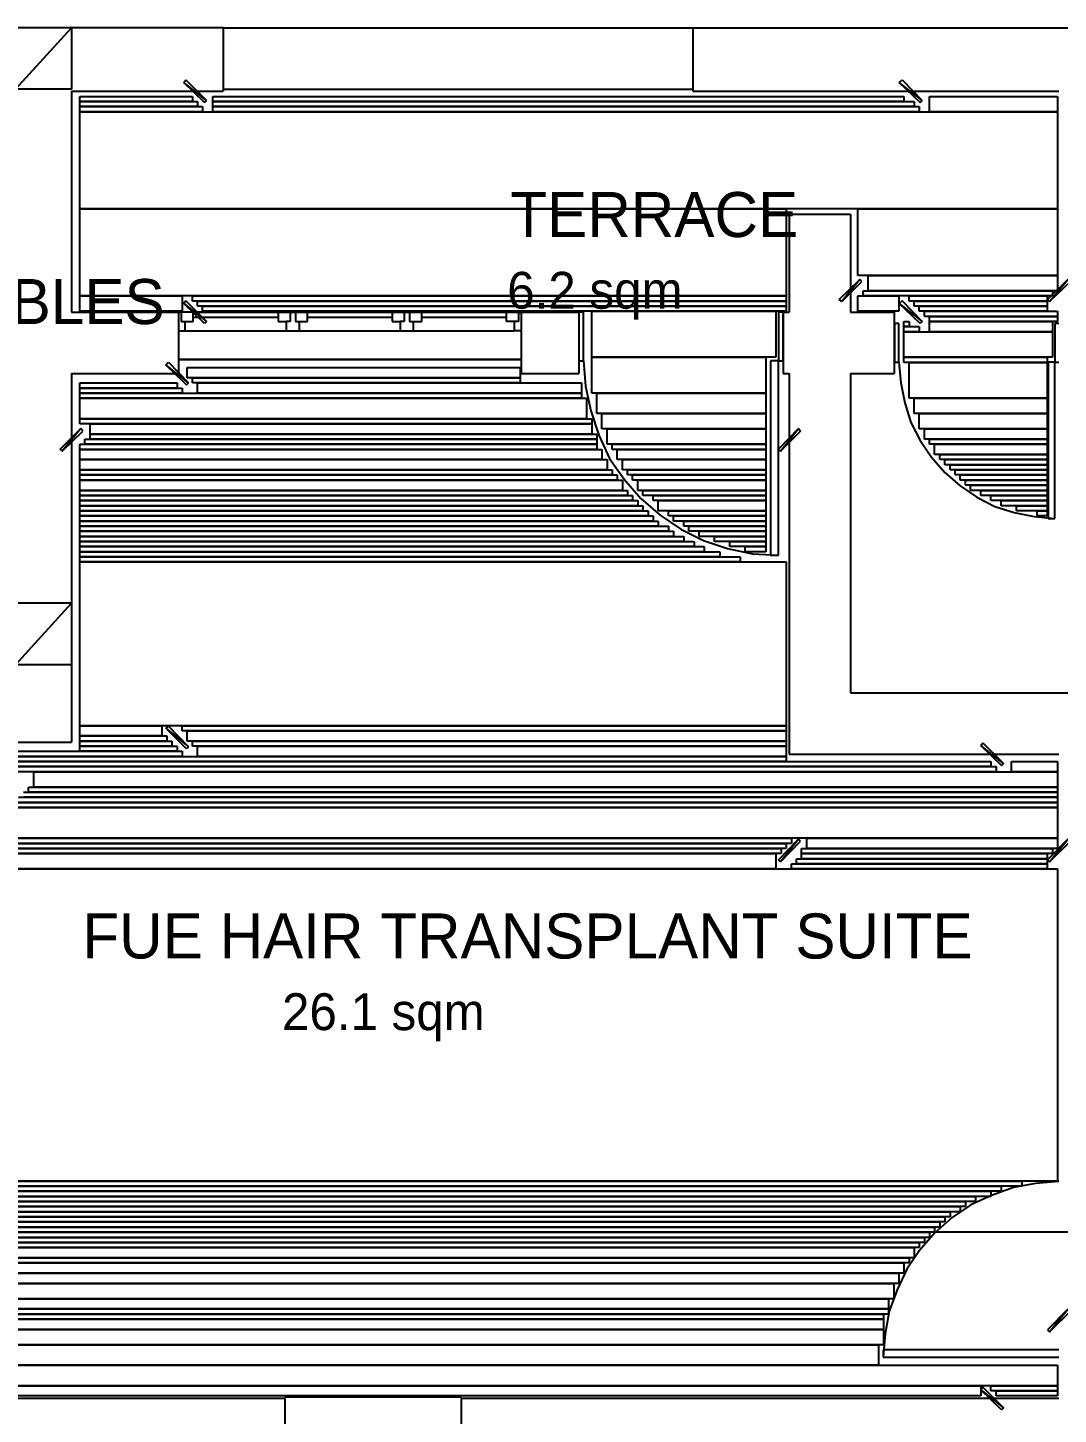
# Model space of a CAD drawing. Header units: millimetres. Extents: x -1419 to 55175, y -17366 to 3110.
# Drawn here: x 32866 to 37899, y -9564 to -2790 of the extents above; entities that cross this region are included whole.
import ezdxf

# ---------------------------------------------------------------- set-up
doc = ezdxf.new("R2010")
doc.units = ezdxf.units.MM
for name, color, linetype in [('COLUMN', 7, 'CONTINUOUS'), ('DOOR-EXISTING', 8, 'CONTINUOUS'), ('FLOW-STAFF', 30, 'CONTINUOUS'), ('OPENING-CASED', 4, 'CONTINUOUS'), ('ROOM-AREA', 8, 'CONTINUOUS'), ('ROOM-TEXT', 7, 'CONTINUOUS'), ('WALL-EXISTING', 7, 'CONTINUOUS'), ('ZONE-COMMON', 8, 'CONTINUOUS'), ('ZONE-PROCEDURE', 6, 'CONTINUOUS')]:
    doc.layers.add(name, color=color, linetype=linetype)

msp = doc.modelspace()

# ---------------------------------------------------------------- linework, layer by layer
at = {"layer": 'COLUMN'}
for p, q in [((32805.9, -3089.7), (33080, -2789.6)), ((33080, -2789.6), (32805.9, -2789.6)), ((32805.9, -3089.7), (33080, -2789.6)), ((33080, -2789.6), (33080, -3089.7)), ((33628.1, -3057.1), (33637.9, -3044.1)), ((33637.9, -3044.1), (33739.1, -3145.2)), ((37122.4, -3057.1), (37135.5, -3044.1)), ((37135.5, -3044.1), (37233.4, -3145.2)), ((33080, -3089.7), (32805.9, -3089.7)), ((33739.1, -3145.2), (33628.1, -3057.1)), ((33628.1, -3057.1), (33729.3, -3155)), ((33739.1, -3145.2), (33628.1, -3057.1)), ((37233.4, -3145.2), (37122.4, -3057.1)), ((37122.4, -3057.1), (37223.6, -3155)), ((37233.4, -3145.2), (37122.4, -3057.1)), ((33729.3, -3155), (33739.1, -3145.2)), ((37223.6, -3155), (37233.4, -3145.2)), ((36828.8, -4117.5), (36929.9, -4019.6)), ((36929.9, -4019.6), (36841.8, -4127.3)), ((36929.9, -4019.6), (36841.8, -4127.3)), ((36841.8, -4127.3), (36939.7, -4029.4)), ((36939.7, -4029.4), (36929.9, -4019.6)), ((37944.6, -4019.6), (37846.7, -4117.5)), ((37856.5, -4127.3), (37944.6, -4019.6)), ((37856.5, -4127.3), (37944.6, -4019.6)), ((37957.7, -4029.4), (37856.5, -4127.3)), ((33637.9, -4124), (33628.1, -4137)), ((33739.1, -4225.1), (33637.9, -4124)), ((36841.8, -4127.3), (36828.8, -4117.5)), ((37135.5, -4124), (37122.4, -4137)), ((37233.4, -4225.1), (37135.5, -4124)), ((37846.7, -4117.5), (37856.5, -4127.3)), ((33628.1, -4137), (33739.1, -4225.1)), ((33628.1, -4137), (33739.1, -4225.1)), ((33729.3, -4234.9), (33628.1, -4137)), ((37122.4, -4137), (37233.4, -4225.1)), ((37122.4, -4137), (37233.4, -4225.1)), ((37223.6, -4234.9), (37122.4, -4137)), ((33739.1, -4225.1), (33729.3, -4234.9)), ((37233.4, -4225.1), (37223.6, -4234.9)), ((33540, -4437.2), (33553.1, -4424.2)), ((33651, -4525.3), (33540, -4437.2)), ((33540, -4437.2), (33641.2, -4535.1)), ((33651, -4525.3), (33540, -4437.2)), ((33553.1, -4424.2), (33651, -4525.3)), ((33641.2, -4535.1), (33651, -4525.3)), ((33024.5, -4848.3), (33125.7, -4747.2)), ((33125.7, -4747.2), (33034.3, -4858.1)), ((33125.7, -4747.2), (33034.3, -4858.1)), ((33034.3, -4858.1), (33135.5, -4760.2)), ((33135.5, -4760.2), (33125.7, -4747.2)), ((36629.8, -4747.2), (36531.9, -4848.3)), ((36541.7, -4858.1), (36629.8, -4747.2)), ((36541.7, -4858.1), (36629.8, -4747.2)), ((36639.6, -4760.2), (36541.7, -4858.1)), ((36629.8, -4747.2), (36639.6, -4760.2)), ((33034.3, -4858.1), (33024.5, -4848.3)), ((36531.9, -4848.3), (36541.7, -4858.1)), ((32805.9, -5902.1), (33080, -5602)), ((33080, -5602), (32805.9, -5602)), ((32805.9, -5902.1), (33080, -5602)), ((33080, -5602), (33080, -5902.1)), ((33080, -5902.1), (32805.9, -5902.1)), ((33553.1, -6202.3), (33540, -6212.1)), ((33540, -6212.1), (33651, -6303.4)), ((33540, -6212.1), (33651, -6303.4)), ((33641.2, -6313.2), (33540, -6212.1)), ((33651, -6303.4), (33553.1, -6202.3)), ((37520.5, -6296.9), (37530.3, -6283.9)), ((37631.4, -6385), (37520.5, -6296.9)), ((37520.5, -6296.9), (37621.6, -6394.8)), ((37631.4, -6385), (37520.5, -6296.9)), ((37530.3, -6283.9), (37631.4, -6385)), ((33651, -6303.4), (33641.2, -6313.2)), ((37621.6, -6394.8), (37631.4, -6385)), ((36531.9, -6854.8), (36629.8, -6753.7)), ((36629.8, -6753.7), (36541.7, -6864.6)), ((36629.8, -6753.7), (36541.7, -6864.6)), ((36541.7, -6864.6), (36639.6, -6763.5)), ((36639.6, -6763.5), (36629.8, -6753.7)), ((37944.6, -6753.7), (37846.7, -6854.8)), ((37856.5, -6864.6), (37944.6, -6753.7)), ((37856.5, -6864.6), (37944.6, -6753.7)), ((37957.7, -6763.5), (37856.5, -6864.6)), ((36541.7, -6864.6), (36531.9, -6854.8)), ((37846.7, -6854.8), (37856.5, -6864.6)), ((37944.6, -9050.6), (37846.7, -9151.7)), ((37856.5, -9161.5), (37944.6, -9050.6)), ((37856.5, -9161.5), (37944.6, -9050.6)), ((37957.7, -9060.4), (37856.5, -9161.5)), ((37846.7, -9151.7), (37856.5, -9161.5)), ((37530.3, -9432.3), (37520.5, -9445.4)), ((37520.5, -9445.4), (37631.4, -9533.5)), ((37520.5, -9445.4), (37631.4, -9533.5)), ((37621.6, -9543.3), (37520.5, -9445.4)), ((37631.4, -9533.5), (37530.3, -9432.3)), ((37631.4, -9533.5), (37621.6, -9543.3))]:
    msp.add_line(p, q, dxfattribs=at)
at = {"layer": 'DOOR-EXISTING'}
for p, q in [((33673.8, -4179.5), (33602, -4179.5)), ((33602, -4179.5), (33602, -4411.1)), ((33615.1, -4179.5), (33615.1, -4225.1)), ((34430.7, -4179.5), (33673.8, -4179.5)), ((33673.8, -4179.5), (35204, -4179.5)), ((33673.8, -4225.1), (33673.8, -4179.5)), ((34359, -4179.5), (33885.9, -4179.5)), ((34159.9, -4179.5), (34088.2, -4179.5)), ((34088.2, -4179.5), (34088.2, -4225.1)), ((34146.9, -4179.5), (34146.9, -4225.1)), ((34231.7, -4179.5), (34159.9, -4179.5)), ((34173, -4179.5), (34173, -4225.1)), ((34231.7, -4225.1), (34231.7, -4179.5)), ((35204, -4179.5), (34430.7, -4179.5)), ((34975.6, -4179.5), (34502.5, -4179.5)), ((34717.9, -4179.5), (34646.1, -4179.5)), ((34646.1, -4179.5), (34646.1, -4225.1)), ((34704.8, -4179.5), (34704.8, -4225.1)), ((34789.6, -4179.5), (34717.9, -4179.5)), ((34730.9, -4179.5), (34730.9, -4225.1)), ((34789.6, -4225.1), (34789.6, -4179.5)), ((35204, -4225.1), (35204, -4179.5)), ((35204, -4179.5), (35275.8, -4179.5)), ((35262.7, -4179.5), (35262.7, -4225.1)), ((35275.8, -4179.5), (35275.8, -4411.1)), ((35579.2, -4179.5), (35556.4, -4179.5)), ((35556.4, -4179.5), (35556.4, -4417.6)), ((35579.2, -4417.6), (35579.2, -4179.5)), ((36531.9, -4179.5), (36531.9, -4417.6)), ((36554.7, -4179.5), (36531.9, -4179.5)), ((36554.7, -4417.6), (36554.7, -4179.5)), ((33615.1, -4225.1), (33634.7, -4225.1)), ((33634.7, -4270.8), (33634.7, -4225.1)), ((33634.7, -4225.1), (33673.8, -4225.1)), ((34088.2, -4205.6), (33673.8, -4205.6)), ((34088.2, -4225.1), (34127.3, -4225.1)), ((34146.9, -4225.1), (34127.3, -4225.1)), ((34127.3, -4225.1), (34127.3, -4270.8)), ((34173, -4225.1), (34192.6, -4225.1)), ((34192.6, -4225.1), (34231.7, -4225.1)), ((34192.6, -4270.8), (34192.6, -4225.1)), ((34646.1, -4205.6), (34231.7, -4205.6)), ((34646.1, -4225.1), (34685.2, -4225.1)), ((34704.8, -4225.1), (34685.2, -4225.1)), ((34685.2, -4225.1), (34685.2, -4270.8)), ((34730.9, -4225.1), (34750.5, -4225.1)), ((34750.5, -4225.1), (34789.6, -4225.1)), ((34750.5, -4270.8), (34750.5, -4225.1)), ((35204, -4205.6), (34789.6, -4205.6)), ((35243.1, -4225.1), (35204, -4225.1)), ((35243.1, -4270.8), (35243.1, -4225.1)), ((35262.7, -4225.1), (35243.1, -4225.1)), ((37119.2, -4234.9), (37099.6, -4234.9)), ((37099.6, -4234.9), (37099.6, -4424.2)), ((37119.2, -4424.2), (37119.2, -4234.9)), ((37882.6, -4234.9), (37882.6, -4424.2)), ((37902.2, -4234.9), (37882.6, -4234.9)), ((33602, -4270.8), (33634.7, -4270.8)), ((33634.7, -4270.8), (34398.1, -4270.8)), ((34127.3, -4270.8), (34159.9, -4270.8)), ((34159.9, -4270.8), (34192.6, -4270.8)), ((34336.1, -4270.8), (35243.1, -4270.8)), ((34685.2, -4270.8), (34717.9, -4270.8)), ((34717.9, -4270.8), (34750.5, -4270.8)), ((35275.8, -4270.8), (35243.1, -4270.8)), ((35275.8, -4411.1), (33602, -4411.1)), ((33602, -4411.1), (34430.7, -4411.1)), ((34430.7, -4411.1), (35275.8, -4411.1)), ((35556.4, -4417.6), (35579.2, -4417.6)), ((35579.2, -4417.6), (35589, -4541.6)), ((36531.9, -4417.6), (36492.7, -4417.6)), ((36492.7, -4417.6), (36492.7, -5367.1)), ((36531.9, -4417.6), (36554.7, -4417.6)), ((36531.9, -5367.1), (36531.9, -4417.6)), ((37099.6, -4424.2), (37119.2, -4424.2)), ((37119.2, -4424.2), (37129, -4525.3)), ((37882.6, -4424.2), (37850, -4424.2)), ((37850, -4424.2), (37850, -5187.6)), ((37882.6, -4424.2), (37902.2, -4424.2)), ((37882.6, -5187.6), (37882.6, -4424.2)), ((37129, -4525.3), (37148.5, -4623.2)), ((35589, -4541.6), (35615.1, -4662.3)), ((35615.1, -4662.3), (35654.2, -4779.8)), ((37148.5, -4623.2), (37177.9, -4717.8)), ((37177.9, -4717.8), (37223.6, -4805.9)), ((35654.2, -4779.8), (35706.4, -4894)), ((37223.6, -4805.9), (37279, -4887.4)), ((35706.4, -4894), (35778.2, -4995.1)), ((37279, -4887.4), (37344.3, -4962.5)), ((35778.2, -4995.1), (35859.8, -5089.7)), ((37344.3, -4962.5), (37419.3, -5027.7)), ((37419.3, -5027.7), (37500.9, -5083.2)), ((35859.8, -5089.7), (35954.4, -5171.3)), ((37500.9, -5083.2), (37589, -5128.9)), ((37589, -5128.9), (37683.6, -5158.2)), ((35954.4, -5171.3), (36055.5, -5239.8)), ((37683.6, -5158.2), (37781.5, -5177.8)), ((37781.5, -5177.8), (37882.6, -5187.6)), ((37850, -5187.6), (37882.6, -5187.6)), ((36055.5, -5239.8), (36166.5, -5295.3)), ((36166.5, -5295.3), (36283.9, -5334.4)), ((36283.9, -5334.4), (36404.6, -5360.5)), ((36404.6, -5360.5), (36531.9, -5367.1)), ((36492.7, -5367.1), (36531.9, -5367.1)), ((37680.3, -8456.8), (37572.7, -8495.9)), ((37788, -8437.2), (37680.3, -8456.8)), ((37902.2, -8427.4), (37788, -8437.2)), ((37572.7, -8495.9), (37471.5, -8541.6)), ((37380.2, -8603.6), (37295.3, -8678.6)), ((37471.5, -8541.6), (37380.2, -8603.6)), ((37295.3, -8678.6), (37220.3, -8763.5)), ((37220.3, -8763.5), (37158.3, -8854.8)), ((37158.3, -8854.8), (37112.6, -8956)), ((37112.6, -8956), (37073.5, -9060.4)), ((37073.5, -9060.4), (37053.9, -9171.3)), ((37053.9, -9171.3), (37044.1, -9285.5)), ((37044.1, -9249.6), (37044.1, -9285.5)), ((37902.2, -9249.6), (37044.1, -9249.6)), ((37044.1, -9285.5), (37902.2, -9285.5))]:
    msp.add_line(p, q, dxfattribs=at)
at = {"layer": 'FLOW-STAFF'}
msp.add_line((38320, -8675), (31920, -8675), dxfattribs=at)
at = {"layer": 'OPENING-CASED'}
for p, q in [((33820.6, -2790), (36114.3, -2790)), ((33820.6, -3090), (36114.3, -3090)), ((34120.8, -9480), (34982.1, -9480))]:
    msp.add_line(p, q, dxfattribs=at)
at = {"layer": 'WALL-EXISTING'}
for p, q in [((33820.6, -2789.6), (32065.3, -2789.6)), ((33820.6, -2789.6), (33820.6, -3099.5)), ((36114.3, -2789.6), (38202.4, -2789.6)), ((36114.3, -2789.6), (36114.3, -3099.5)), ((33080, -3099.5), (33820.6, -3099.5)), ((33080, -3099.5), (33080, -4179.5)), ((36114.3, -3099.5), (37902.2, -3099.5)), ((36584.1, -3699.8), (36884.3, -3699.8)), ((36584.1, -3699.8), (36584.1, -4179.5)), ((36884.3, -3699.8), (36884.3, -4179.5)), ((33080, -4179.5), (33602, -4179.5)), ((33602, -4179.5), (33602, -4479.6)), ((35275.8, -4179.5), (35556.4, -4179.5)), ((35275.8, -4179.5), (35275.8, -4479.6)), ((35556.4, -4179.5), (35556.4, -4479.6)), ((36554.7, -4179.5), (36584.1, -4179.5)), ((36554.7, -4179.5), (36554.7, -4479.6)), ((36884.3, -4179.5), (37099.6, -4179.5)), ((37099.6, -4479.6), (37099.6, -4179.5)), ((33080, -4479.6), (33602, -4479.6)), ((33080, -4479.6), (33080, -6280.6)), ((35275.8, -4479.6), (35556.4, -4479.6)), ((36554.7, -4479.6), (36584.1, -4479.6)), ((36584.1, -4479.6), (36584.1, -6339.3)), ((36884.3, -4479.6), (37099.6, -4479.6)), ((36884.3, -4479.6), (36884.3, -6039.2)), ((36884.3, -6039.2), (38701.5, -6039.2)), ((32805.9, -6280.6), (33080, -6280.6)), ((36584.1, -6339.3), (37902.2, -6339.3)), ((34120.8, -9487.8), (31285.5, -9487.8)), ((34120.8, -9487.8), (34120.8, -9788)), ((37902.2, -9487.8), (34982.1, -9487.8)), ((34982.1, -9487.8), (34982.1, -9788))]:
    msp.add_line(p, q, dxfattribs=at)
at = {"layer": 'ZONE-COMMON'}
for p, q in [((33120, -3125), (33670, -3125)), ((33120, -3150), (33120, -3125)), ((33670, -3150), (33120, -3150)), ((33120, -3150), (33695, -3150)), ((33120, -3175), (33120, -3150)), ((33695, -3175), (33120, -3175)), ((33120, -3175), (33720, -3175)), ((33120, -3200), (33120, -3175)), ((33670, -3125), (33670, -3150)), ((33695, -3150), (33695, -3175)), ((33720, -3175), (33720, -3200)), ((33770, -3125), (37145, -3125)), ((33770, -3150), (33770, -3125)), ((37145, -3150), (33770, -3150)), ((33770, -3150), (37195, -3150)), ((33770, -3175), (33770, -3150)), ((37195, -3175), (33770, -3175)), ((33770, -3175), (37220, -3175)), ((33770, -3200), (33770, -3175)), ((37145, -3125), (37145, -3150)), ((37195, -3150), (37195, -3175)), ((37220, -3175), (37220, -3200)), ((37270, -3125), (37895, -3125)), ((37270, -3200), (37270, -3125)), ((37895, -3125), (37895, -3200)), ((33720, -3200), (33120, -3200)), ((33120, -3200), (37895, -3200)), ((33120, -3675), (33120, -3200)), ((37220, -3200), (33770, -3200)), ((37895, -3200), (37270, -3200)), ((37895, -3200), (37895, -3675)), ((37895, -3675), (33120, -3675)), ((33120, -3675), (36570, -3675)), ((33120, -4100), (33120, -3675)), ((36570, -3675), (36570, -4100)), ((36920, -3675), (37895, -3675)), ((36920, -4000), (36920, -3675)), ((37895, -3675), (37895, -4000)), ((37895, -4000), (36920, -4000)), ((36970, -4000), (37895, -4000)), ((36970, -4075), (36970, -4000)), ((37895, -4000), (37895, -4075)), ((36570, -4100), (33120, -4100)), ((33120, -4100), (33620, -4100)), ((33120, -4175), (33120, -4100)), ((33620, -4100), (33620, -4175)), ((33670, -4100), (36570, -4100)), ((33670, -4125), (33670, -4100)), ((36570, -4125), (33670, -4125)), ((33695, -4125), (36570, -4125)), ((33695, -4150), (33695, -4125)), ((36570, -4100), (36570, -4125)), ((36570, -4125), (36570, -4150)), ((36920, -4100), (37120, -4100)), ((36920, -4175), (36920, -4100)), ((36945, -4075), (37870, -4075)), ((36945, -4100), (36945, -4075)), ((37870, -4100), (36945, -4100)), ((37895, -4075), (36970, -4075)), ((37120, -4100), (37120, -4175)), ((37170, -4100), (37845, -4100)), ((37170, -4125), (37170, -4100)), ((37845, -4125), (37170, -4125)), ((37195, -4125), (37845, -4125)), ((37195, -4150), (37195, -4125)), ((37845, -4100), (37845, -4125)), ((37845, -4125), (37845, -4150)), ((37870, -4075), (37870, -4100)), ((33620, -4175), (33120, -4175)), ((36570, -4150), (33695, -4150)), ((33720, -4150), (36570, -4150)), ((33720, -4175), (33720, -4150)), ((36570, -4175), (33720, -4175)), ((35620, -4175), (36520, -4175)), ((35620, -4400), (35620, -4175)), ((36520, -4175), (36520, -4400)), ((36570, -4150), (36570, -4175)), ((37120, -4175), (36920, -4175)), ((37845, -4150), (37195, -4150)), ((37220, -4150), (37845, -4150)), ((37220, -4175), (37220, -4150)), ((37845, -4175), (37220, -4175)), ((37245, -4175), (37895, -4175)), ((37245, -4200), (37245, -4175)), ((37895, -4200), (37245, -4200)), ((37270, -4200), (37895, -4200)), ((37270, -4225), (37270, -4200)), ((37845, -4150), (37845, -4175)), ((37895, -4175), (37895, -4200)), ((37895, -4200), (37895, -4225)), ((37145, -4225), (37170, -4225)), ((37145, -4250), (37145, -4225)), ((37170, -4250), (37145, -4250)), ((37145, -4250), (37220, -4250)), ((37145, -4275), (37145, -4250)), ((37170, -4225), (37170, -4250)), ((37220, -4250), (37220, -4275)), ((37895, -4225), (37270, -4225)), ((37270, -4225), (37870, -4225)), ((37270, -4275), (37270, -4225)), ((37870, -4225), (37870, -4275)), ((37220, -4275), (37145, -4275)), ((37145, -4275), (37870, -4275)), ((37145, -4400), (37145, -4275)), ((37870, -4275), (37270, -4275)), ((37870, -4275), (37870, -4400)), ((36520, -4400), (35620, -4400)), ((35620, -4400), (36470, -4400)), ((35620, -4575), (35620, -4400)), ((36470, -4400), (36470, -4575)), ((37870, -4400), (37145, -4400)), ((37145, -4400), (37845, -4400)), ((37145, -4425), (37145, -4400)), ((37845, -4400), (37845, -4425)), ((37845, -4425), (37145, -4425)), ((37170, -4425), (37845, -4425)), ((37170, -4600), (37170, -4425)), ((37845, -4425), (37845, -4600)), ((36470, -4575), (35620, -4575)), ((35645, -4575), (36470, -4575)), ((35645, -4675), (35645, -4575)), ((36470, -4575), (36470, -4675)), ((37845, -4600), (37170, -4600)), ((37195, -4600), (37845, -4600)), ((37195, -4675), (37195, -4600)), ((37845, -4600), (37845, -4675)), ((36470, -4675), (35645, -4675)), ((35670, -4675), (36470, -4675)), ((35670, -4750), (35670, -4675)), ((36470, -4675), (36470, -4750)), ((37845, -4675), (37195, -4675)), ((37220, -4675), (37845, -4675)), ((37220, -4750), (37220, -4675)), ((37845, -4675), (37845, -4750)), ((36470, -4750), (35670, -4750)), ((35695, -4750), (36470, -4750)), ((35695, -4825), (35695, -4750)), ((36470, -4750), (36470, -4825)), ((37845, -4750), (37220, -4750)), ((37245, -4750), (37845, -4750)), ((37245, -4800), (37245, -4750)), ((37845, -4800), (37245, -4800)), ((37270, -4800), (37845, -4800)), ((37270, -4825), (37270, -4800)), ((37845, -4750), (37845, -4800)), ((37845, -4800), (37845, -4825)), ((36470, -4825), (35695, -4825)), ((35720, -4825), (36470, -4825)), ((35720, -4850), (35720, -4825)), ((36470, -4850), (35720, -4850)), ((35745, -4850), (36470, -4850)), ((35745, -4900), (35745, -4850)), ((36470, -4825), (36470, -4850)), ((36470, -4850), (36470, -4900)), ((37845, -4825), (37270, -4825)), ((37295, -4825), (37845, -4825)), ((37295, -4875), (37295, -4825)), ((37845, -4875), (37295, -4875)), ((37320, -4875), (37845, -4875)), ((37320, -4900), (37320, -4875)), ((37845, -4825), (37845, -4875)), ((37845, -4875), (37845, -4900)), ((36470, -4900), (35745, -4900)), ((35770, -4900), (36470, -4900)), ((35770, -4950), (35770, -4900)), ((36470, -4900), (36470, -4950)), ((37845, -4900), (37320, -4900)), ((37345, -4900), (37845, -4900)), ((37345, -4925), (37345, -4900)), ((37845, -4925), (37345, -4925)), ((37370, -4925), (37845, -4925)), ((37370, -4950), (37370, -4925)), ((37845, -4900), (37845, -4925)), ((37845, -4925), (37845, -4950)), ((36470, -4950), (35770, -4950)), ((35795, -4950), (36470, -4950)), ((35795, -4975), (35795, -4950)), ((36470, -4975), (35795, -4975)), ((35820, -4975), (36470, -4975)), ((35820, -5000), (35820, -4975)), ((36470, -5000), (35820, -5000)), ((35845, -5000), (36470, -5000)), ((35845, -5050), (35845, -5000)), ((36470, -4950), (36470, -4975)), ((36470, -4975), (36470, -5000)), ((36470, -5000), (36470, -5050)), ((37845, -4950), (37370, -4950)), ((37395, -4950), (37845, -4950)), ((37395, -4975), (37395, -4950)), ((37845, -4975), (37395, -4975)), ((37420, -4975), (37845, -4975)), ((37420, -5000), (37420, -4975)), ((37845, -5000), (37420, -5000)), ((37445, -5000), (37845, -5000)), ((37445, -5025), (37445, -5000)), ((37845, -4950), (37845, -4975)), ((37845, -4975), (37845, -5000)), ((37845, -5000), (37845, -5025)), ((36470, -5050), (35845, -5050)), ((35870, -5050), (36470, -5050)), ((35870, -5075), (35870, -5050)), ((36470, -5075), (35870, -5075)), ((35920, -5075), (36470, -5075)), ((35920, -5100), (35920, -5075)), ((36470, -5050), (36470, -5075)), ((36470, -5075), (36470, -5100)), ((37845, -5025), (37445, -5025)), ((37470, -5025), (37845, -5025)), ((37470, -5050), (37470, -5025)), ((37845, -5050), (37470, -5050)), ((37520, -5050), (37845, -5050)), ((37520, -5075), (37520, -5050)), ((37845, -5075), (37520, -5075)), ((37570, -5075), (37845, -5075)), ((37570, -5100), (37570, -5075)), ((37845, -5025), (37845, -5050)), ((37845, -5050), (37845, -5075)), ((37845, -5075), (37845, -5100)), ((36470, -5100), (35920, -5100)), ((35945, -5100), (36470, -5100)), ((35945, -5150), (35945, -5100)), ((36470, -5100), (36470, -5150)), ((37845, -5100), (37570, -5100)), ((37620, -5100), (37845, -5100)), ((37620, -5125), (37620, -5100)), ((37845, -5125), (37620, -5125)), ((37695, -5125), (37845, -5125)), ((37695, -5150), (37695, -5125)), ((37845, -5100), (37845, -5125)), ((37845, -5125), (37845, -5150)), ((36470, -5150), (35945, -5150)), ((35995, -5150), (36470, -5150)), ((35995, -5175), (35995, -5150)), ((36470, -5175), (35995, -5175)), ((36020, -5175), (36470, -5175)), ((36020, -5200), (36020, -5175)), ((36470, -5200), (36020, -5200)), ((36070, -5200), (36470, -5200)), ((36070, -5225), (36070, -5200)), ((36470, -5150), (36470, -5175)), ((36470, -5175), (36470, -5200)), ((36470, -5200), (36470, -5225)), ((37845, -5150), (37695, -5150)), ((37795, -5150), (37845, -5150)), ((37795, -5175), (37795, -5150)), ((37845, -5175), (37795, -5175)), ((37845, -5150), (37845, -5175)), ((36470, -5225), (36070, -5225)), ((36095, -5225), (36470, -5225)), ((36095, -5250), (36095, -5225)), ((36470, -5250), (36095, -5250)), ((36145, -5250), (36470, -5250)), ((36145, -5275), (36145, -5250)), ((36470, -5275), (36145, -5275)), ((36220, -5275), (36470, -5275)), ((36220, -5300), (36220, -5275)), ((36470, -5225), (36470, -5250)), ((36470, -5250), (36470, -5275)), ((36470, -5275), (36470, -5300)), ((36470, -5300), (36220, -5300)), ((36295, -5300), (36470, -5300)), ((36295, -5325), (36295, -5300)), ((36470, -5325), (36295, -5325)), ((36370, -5325), (36470, -5325)), ((36370, -5350), (36370, -5325)), ((36470, -5350), (36370, -5350)), ((36470, -5300), (36470, -5325)), ((36470, -5325), (36470, -5350))]:
    msp.add_line(p, q, dxfattribs=at)
at = {"layer": 'ZONE-PROCEDURE'}
for p, q in [((33645, -4450), (35270, -4450)), ((33645, -4500), (33645, -4450)), ((35270, -4450), (35270, -4500)), ((33120, -4525), (33595, -4525)), ((33120, -4550), (33120, -4525)), ((33595, -4525), (33595, -4550)), ((35270, -4500), (33645, -4500)), ((33670, -4500), (35270, -4500)), ((33670, -4525), (33670, -4500)), ((35270, -4525), (33670, -4525)), ((33695, -4525), (35570, -4525)), ((33695, -4575), (33695, -4525)), ((35270, -4500), (35270, -4525)), ((35570, -4525), (35570, -4575)), ((33595, -4550), (33120, -4550)), ((33120, -4550), (33620, -4550)), ((33120, -4575), (33120, -4550)), ((33620, -4575), (33120, -4575)), ((33120, -4575), (35570, -4575)), ((33120, -4600), (33120, -4575)), ((35570, -4600), (33120, -4600)), ((33120, -4600), (35595, -4600)), ((33120, -4700), (33120, -4600)), ((33620, -4550), (33620, -4575)), ((35570, -4575), (33695, -4575)), ((35570, -4575), (35570, -4600)), ((35595, -4600), (35595, -4700)), ((35595, -4700), (33120, -4700)), ((33120, -4700), (35620, -4700)), ((33120, -4725), (33120, -4700)), ((35620, -4725), (33120, -4725)), ((33170, -4725), (35620, -4725)), ((33170, -4775), (33170, -4725)), ((35620, -4700), (35620, -4725)), ((35620, -4725), (35620, -4775)), ((33145, -4800), (35645, -4800)), ((33145, -4825), (33145, -4800)), ((35620, -4775), (33170, -4775)), ((33170, -4775), (35645, -4775)), ((33170, -4800), (33170, -4775)), ((35645, -4800), (33170, -4800)), ((35645, -4775), (35645, -4800)), ((35645, -4800), (35645, -4825)), ((33120, -4825), (35645, -4825)), ((33120, -4850), (33120, -4825)), ((35645, -4850), (33120, -4850)), ((33120, -4850), (35670, -4850)), ((33120, -4900), (33120, -4850)), ((35645, -4825), (33145, -4825)), ((35645, -4825), (35645, -4850)), ((35670, -4850), (35670, -4900)), ((35670, -4900), (33120, -4900)), ((33120, -4900), (35695, -4900)), ((33120, -4950), (33120, -4900)), ((35695, -4900), (35695, -4950)), ((35695, -4950), (33120, -4950)), ((33120, -4950), (35720, -4950)), ((33120, -4975), (33120, -4950)), ((35720, -4975), (33120, -4975)), ((33120, -4975), (35745, -4975)), ((33120, -5000), (33120, -4975)), ((35745, -5000), (33120, -5000)), ((33120, -5000), (35770, -5000)), ((33120, -5050), (33120, -5000)), ((35720, -4950), (35720, -4975)), ((35745, -4975), (35745, -5000)), ((35770, -5000), (35770, -5050)), ((35770, -5050), (33120, -5050)), ((33120, -5050), (35795, -5050)), ((33120, -5075), (33120, -5050)), ((35795, -5075), (33120, -5075)), ((33120, -5075), (35820, -5075)), ((33120, -5100), (33120, -5075)), ((35795, -5050), (35795, -5075)), ((35820, -5075), (35820, -5100)), ((35820, -5100), (33120, -5100)), ((33120, -5100), (35845, -5100)), ((33120, -5125), (33120, -5100)), ((35845, -5125), (33120, -5125)), ((33120, -5125), (35870, -5125)), ((33120, -5150), (33120, -5125)), ((35845, -5100), (35845, -5125)), ((35870, -5125), (35870, -5150)), ((35870, -5150), (33120, -5150)), ((33120, -5150), (35895, -5150)), ((33120, -5175), (33120, -5150)), ((35895, -5175), (33120, -5175)), ((33120, -5175), (35920, -5175)), ((33120, -5200), (33120, -5175)), ((35920, -5200), (33120, -5200)), ((33120, -5200), (35945, -5200)), ((33120, -5225), (33120, -5200)), ((35895, -5150), (35895, -5175)), ((35920, -5175), (35920, -5200)), ((35945, -5200), (35945, -5225)), ((35945, -5225), (33120, -5225)), ((33120, -5225), (35995, -5225)), ((33120, -5250), (33120, -5225)), ((35995, -5250), (33120, -5250)), ((33120, -5250), (36020, -5250)), ((33120, -5275), (33120, -5250)), ((36020, -5275), (33120, -5275)), ((33120, -5275), (36070, -5275)), ((33120, -5300), (33120, -5275)), ((35995, -5225), (35995, -5250)), ((36020, -5250), (36020, -5275)), ((36070, -5275), (36070, -5300)), ((36070, -5300), (33120, -5300)), ((33120, -5300), (36120, -5300)), ((33120, -5325), (33120, -5300)), ((36120, -5325), (33120, -5325)), ((33120, -5325), (36170, -5325)), ((33120, -5350), (33120, -5325)), ((36170, -5350), (33120, -5350)), ((33120, -5350), (36245, -5350)), ((33120, -5375), (33120, -5350)), ((36120, -5300), (36120, -5325)), ((36170, -5325), (36170, -5350)), ((36245, -5350), (36245, -5375)), ((36245, -5375), (33120, -5375)), ((33120, -5375), (36345, -5375)), ((33120, -5400), (33120, -5375)), ((36345, -5400), (33120, -5400)), ((33120, -5400), (36570, -5400)), ((33120, -6200), (33120, -5400)), ((36345, -5375), (36345, -5400)), ((36570, -5400), (36570, -6200)), ((36570, -6200), (33120, -6200)), ((33120, -6200), (33520, -6200)), ((33120, -6250), (33120, -6200)), ((33520, -6200), (33520, -6250)), ((33620, -6200), (36570, -6200)), ((33620, -6225), (33620, -6200)), ((36570, -6225), (33620, -6225)), ((33645, -6225), (36570, -6225)), ((33645, -6275), (33645, -6225)), ((36570, -6200), (36570, -6225)), ((36570, -6225), (36570, -6275)), ((33520, -6250), (33120, -6250)), ((33120, -6250), (33545, -6250)), ((33120, -6275), (33120, -6250)), ((33545, -6275), (33120, -6275)), ((33120, -6275), (33570, -6275)), ((33120, -6300), (33120, -6275)), ((33120, -6300), (33595, -6300)), ((33120, -6325), (33120, -6300)), ((33570, -6300), (33120, -6300)), ((33545, -6250), (33545, -6275)), ((33570, -6275), (33570, -6300)), ((33595, -6300), (33595, -6325)), ((36570, -6275), (33645, -6275)), ((33670, -6275), (36570, -6275)), ((33670, -6300), (33670, -6275)), ((36570, -6300), (33670, -6300)), ((33695, -6300), (36570, -6300)), ((33695, -6350), (33695, -6300)), ((36570, -6275), (36570, -6300)), ((36570, -6300), (36570, -6350)), ((31320, -6325), (33620, -6325)), ((33620, -6350), (31320, -6350)), ((31320, -6350), (36570, -6350)), ((33595, -6325), (33120, -6325)), ((33620, -6325), (33620, -6350)), ((36570, -6350), (33695, -6350)), ((36570, -6350), (36570, -6375)), ((36570, -6375), (31320, -6375)), ((31320, -6375), (37570, -6375)), ((37570, -6400), (31320, -6400)), ((31320, -6400), (37595, -6400)), ((37595, -6425), (31320, -6425)), ((32895, -6425), (37895, -6425)), ((32895, -6500), (32895, -6425)), ((37570, -6375), (37570, -6400)), ((37595, -6400), (37595, -6425)), ((37670, -6375), (37895, -6375)), ((37670, -6425), (37670, -6375)), ((37895, -6425), (37670, -6425)), ((37895, -6375), (37895, -6425)), ((37895, -6425), (37895, -6500)), ((32870, -6500), (37895, -6500)), ((32870, -6525), (32870, -6500)), ((37895, -6500), (32895, -6500)), ((37895, -6500), (37895, -6525)), ((32820, -6550), (37895, -6550)), ((32845, -6525), (37895, -6525)), ((37895, -6550), (32845, -6550)), ((37895, -6525), (32870, -6525)), ((37895, -6525), (37895, -6550)), ((37895, -6550), (37895, -6575)), ((31320, -6600), (37895, -6600)), ((32795, -6575), (37895, -6575)), ((37895, -6600), (32795, -6600)), ((37895, -6575), (32820, -6575)), ((37895, -6575), (37895, -6600)), ((37895, -6600), (37895, -6750)), ((37895, -6750), (31320, -6750)), ((31320, -6750), (36595, -6750)), ((36595, -6750), (36595, -6775)), ((36670, -6750), (37895, -6750)), ((36670, -6800), (36670, -6750)), ((37895, -6750), (37895, -6800)), ((31320, -6775), (36570, -6775)), ((36595, -6775), (31320, -6775)), ((36570, -6800), (31320, -6800)), ((31320, -6800), (36545, -6800)), ((36545, -6825), (31320, -6825)), ((31320, -6825), (36520, -6825)), ((36520, -6825), (36520, -6900)), ((36545, -6800), (36545, -6825)), ((36570, -6775), (36570, -6800)), ((36645, -6800), (37870, -6800)), ((36645, -6825), (36645, -6800)), ((37870, -6825), (36645, -6825)), ((36645, -6825), (37845, -6825)), ((36645, -6850), (36645, -6825)), ((37895, -6800), (36670, -6800)), ((37845, -6825), (37845, -6850)), ((37870, -6800), (37870, -6825)), ((31320, -6900), (37895, -6900)), ((36520, -6900), (31320, -6900)), ((36595, -6875), (37845, -6875)), ((36595, -6900), (36595, -6875)), ((37845, -6900), (36595, -6900)), ((36620, -6850), (37845, -6850)), ((36620, -6875), (36620, -6850)), ((37845, -6875), (36620, -6875)), ((37845, -6850), (36645, -6850)), ((37845, -6850), (37845, -6875)), ((37845, -6875), (37845, -6900)), ((37895, -6900), (37895, -8425)), ((37895, -8425), (31320, -8425)), ((31320, -8425), (37720, -8425)), ((37720, -8450), (31320, -8450)), ((31320, -8450), (37620, -8450)), ((37620, -8450), (37620, -8475)), ((37720, -8425), (37720, -8450)), ((31320, -8475), (37570, -8475)), ((37620, -8475), (31320, -8475)), ((37570, -8500), (31320, -8500)), ((31320, -8500), (37495, -8500)), ((37495, -8525), (31320, -8525)), ((31320, -8525), (37445, -8525)), ((37445, -8525), (37445, -8550)), ((37495, -8500), (37495, -8525)), ((37570, -8475), (37570, -8500)), ((37445, -8550), (31320, -8550)), ((31320, -8550), (37420, -8550)), ((37420, -8575), (31320, -8575)), ((31320, -8575), (37370, -8575)), ((37370, -8600), (31320, -8600)), ((31320, -8600), (37345, -8600)), ((37345, -8600), (37345, -8625)), ((37370, -8575), (37370, -8600)), ((37420, -8550), (37420, -8575)), ((37345, -8625), (31320, -8625)), ((31320, -8625), (37320, -8625)), ((37320, -8650), (31320, -8650)), ((31320, -8650), (37295, -8650)), ((37295, -8650), (37295, -8675)), ((37320, -8625), (37320, -8650)), ((37295, -8675), (31320, -8675)), ((31320, -8675), (37270, -8675)), ((37270, -8700), (31320, -8700)), ((31320, -8700), (37245, -8700)), ((37245, -8725), (31320, -8725)), ((31320, -8725), (37220, -8725)), ((37220, -8725), (37220, -8750)), ((37245, -8700), (37245, -8725)), ((37270, -8675), (37270, -8700)), ((37220, -8750), (31320, -8750)), ((31320, -8750), (37195, -8750)), ((37195, -8800), (31320, -8800)), ((31320, -8800), (37170, -8800)), ((37170, -8800), (37170, -8825)), ((37195, -8750), (37195, -8800)), ((37170, -8825), (31320, -8825)), ((31320, -8825), (37145, -8825)), ((37145, -8875), (31320, -8875)), ((31320, -8875), (37120, -8875)), ((37120, -8875), (37120, -8925)), ((37145, -8825), (37145, -8875)), ((37120, -8925), (31320, -8925)), ((31320, -8925), (37095, -8925)), ((37095, -8925), (37095, -9000)), ((37095, -9000), (31320, -9000)), ((31320, -9000), (37070, -9000)), ((37070, -9000), (37070, -9050)), ((37070, -9050), (31320, -9050)), ((31370, -9050), (37070, -9050)), ((37070, -9075), (31370, -9075)), ((31370, -9075), (37045, -9075)), ((37045, -9075), (37045, -9100)), ((37070, -9050), (37070, -9075)), ((31345, -9100), (37045, -9100)), ((37045, -9100), (31370, -9100)), ((37045, -9100), (37045, -9150)), ((31320, -9150), (37045, -9150)), ((37045, -9150), (31345, -9150)), ((37045, -9150), (37045, -9225)), ((37045, -9225), (31320, -9225)), ((31320, -9225), (37020, -9225)), ((37020, -9225), (37020, -9325)), ((31320, -9325), (37895, -9325)), ((37020, -9325), (31320, -9325)), ((37895, -9325), (37895, -9425)), ((37895, -9425), (31320, -9425)), ((31595, -9425), (37520, -9425)), ((37520, -9475), (31595, -9475)), ((37520, -9425), (37520, -9475)), ((37570, -9425), (37895, -9425)), ((37570, -9450), (37570, -9425)), ((37895, -9450), (37570, -9450)), ((37595, -9450), (37895, -9450)), ((37595, -9475), (37595, -9450)), ((37895, -9475), (37595, -9475)), ((37895, -9425), (37895, -9450)), ((37895, -9450), (37895, -9475))]:
    msp.add_line(p, q, dxfattribs=at)

# ---------------------------------------------------------------- texts
at = {"layer": 'ROOM-AREA'}
for s, p in [('6.2 sqm', (35207.5, -4162.5)), ('26.1 sqm', (34107.5, -7687.5))]:
    msp.add_text(s, height=180, dxfattribs=at).set_placement(p)
at = {"layer": 'ROOM-TEXT'}
for s, p in [('TERRACE', (35222.5, -3812.5)), ('LINEN AND CONSUMABLES', (29627.5, -4237.5)), ('FUE HAIR TRANSPLANT SUITE', (33132.5, -7337.5))]:
    msp.add_text(s, height=220, dxfattribs=at).set_placement(p)

doc.saveas('drawing.dxf')
